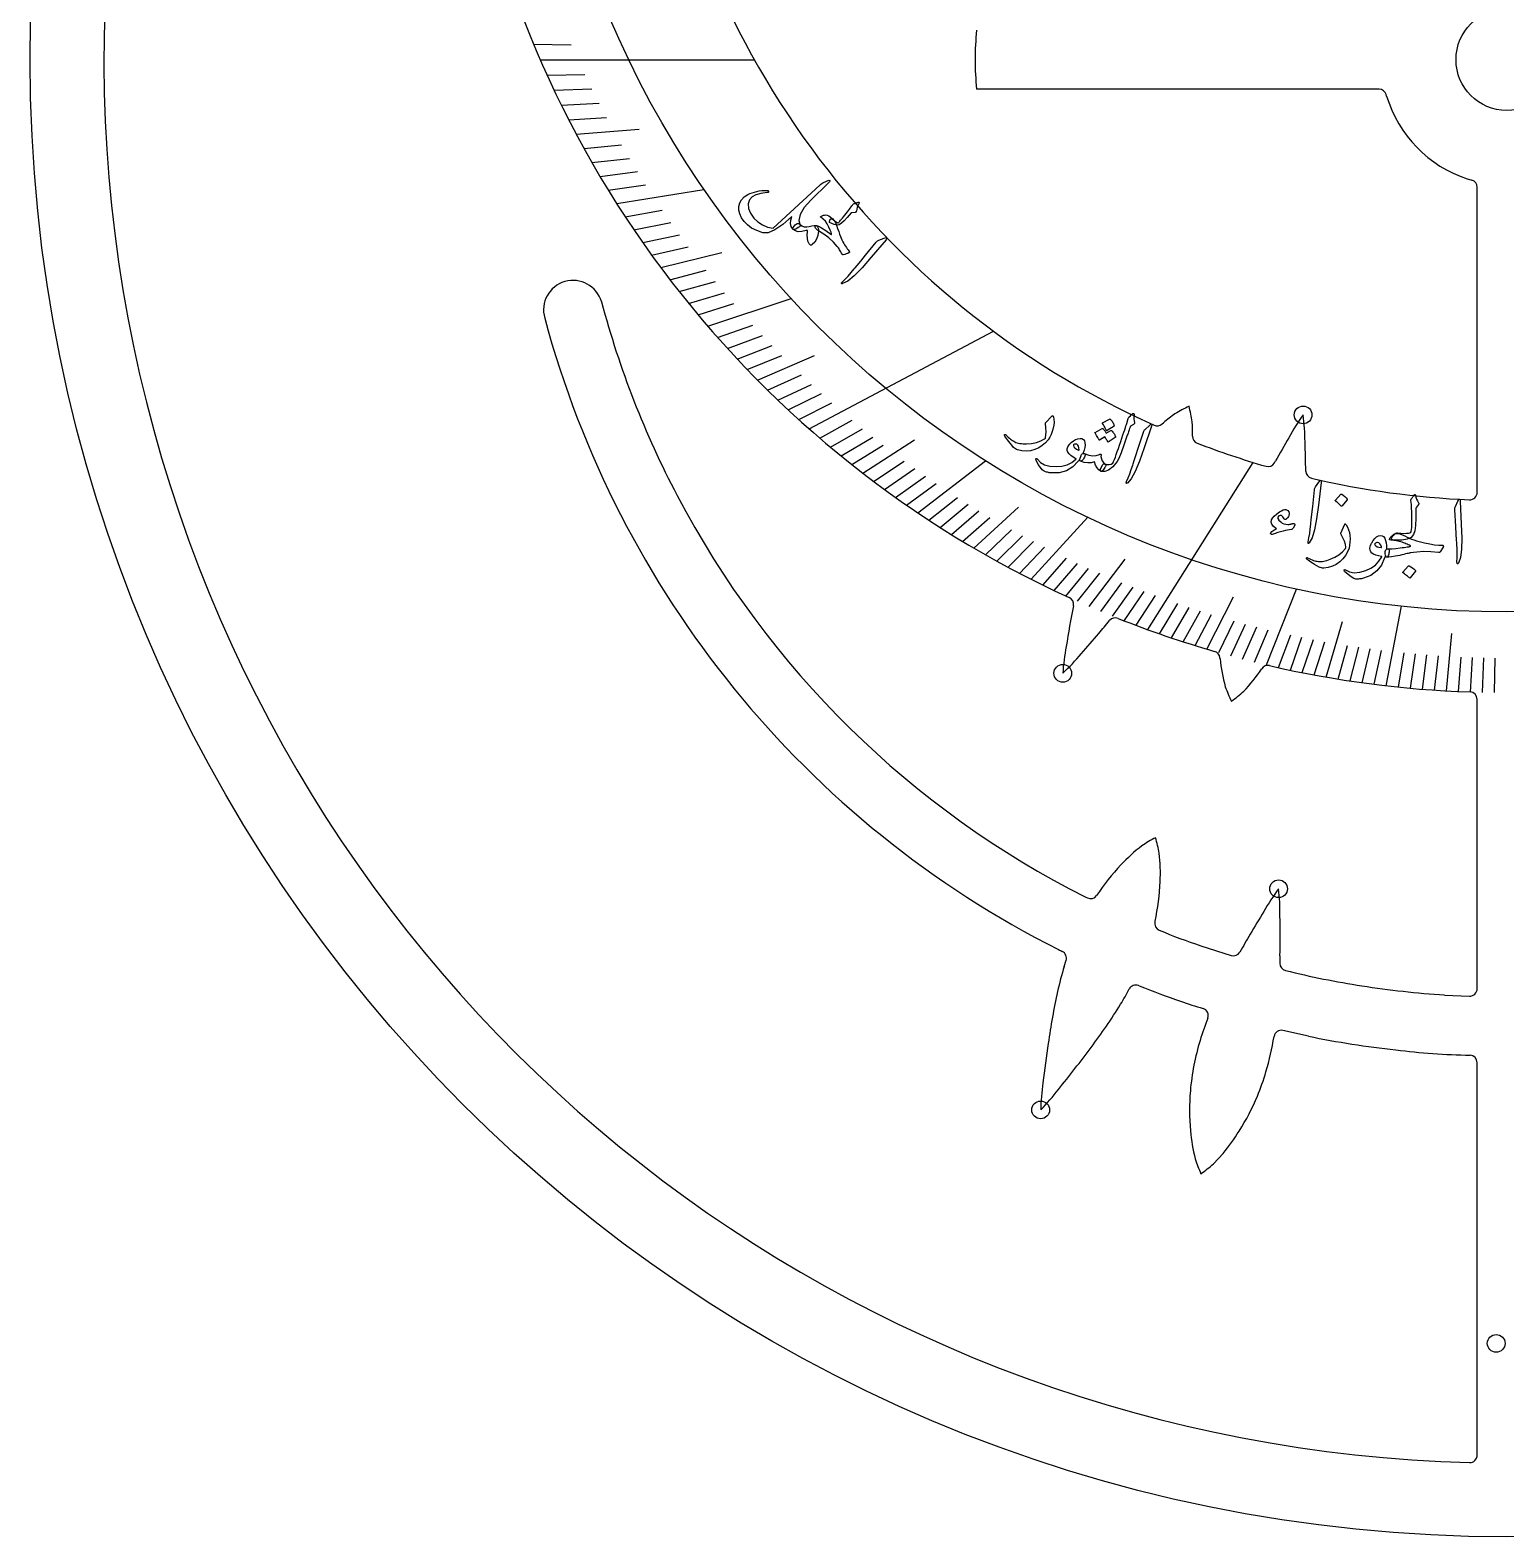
# Model space of a CAD drawing. Header units: millimetres. Extents: x -49.9 to 49.9, y -49.9 to 50.
# Drawn here: x -49.9 to 0, y -49.9 to 1 of the extents above; entities that cross this region are included whole.
import ezdxf

# ---------------------------------------------------------------- set-up
doc = ezdxf.new("R2010")
doc.units = ezdxf.units.MM
for name, color, linetype in [('CUT_INNER', 6, 'Continuous'), ('CUT_OUTER', 1, 'Continuous'), ('ENGRAVE', 7, 'Continuous'), ('ENGRAVE_FINE', 8, 'Continuous'), ('TEXT', 5, 'Continuous')]:
    doc.layers.add(name, color=color, linetype=linetype)

msp = doc.modelspace()

# ---------------------------------------------------------------- linework, layer by layer
at = {"layer": 'CUT_INNER'}
for points in [[(-4.318, -0.999), (-17.928, -0.999), (-17.934, -0.999)], [(-4.063, -1.231), (-4.078, -1.179)], [(-0.999, -14.632), (-0.999, -4.318)], [(-30.625, -8.18), (-30.623, -8.186)], [(-11.657, -12.318), (-11.611, -12.276)], [(-7.853, -13.632), (-7.819, -13.569)], [(-9.698, -20.258), (-9.701, -20.227)], [(-8.288, -20.597), (-8.296, -20.609)], [(-0.999, -31.415), (-0.999, -21.631)], [(-14.235, -28.321), (-14.184, -28.345)], [(-11.898, -29.134), (-11.9, -29.145)], [(-10.35, -29.96), (-9.319, -30.291)], [(-14.971, -30.659), (-14.905, -30.455)], [(-7.67, -30.3), (-7.674, -30.55)], [(-12.432, -31.318), (-12.452, -31.31)], [(-2.103, -31.628), (-1.26, -31.665)], [(-6.707, -33.021), (-7.571, -32.826)], [(-0.999, -47.186), (-0.999, -33.916)], [(-9.596, -36.982), (-9.916, -37.335), (-9.92, -37.339)]]:
    msp.add_lwpolyline(points, dxfattribs=at)
msp.add_circle((0, 0), 1.715, dxfattribs=at)
for centre, radius, start, end in [((0, 0), 47.452, 122.1321, 268.4837), ((0, 14.274), 35.676, 134.3303, 245.4921), ((-0.001, 14.273), 29.182, 186.6336, 245.8778), ((-7.796, 0), 10.187, 174.3741, 185.6259), ((-4.318, -1.249), 0.25, 16.1719, 90), ((0, 0), 4.246, 196.8543, 251.6981), ((-0.28, -0.881), 3.321, 251.5023, 254.2803), ((-1.249, -4.318), 0.25, 0, 73.8281), ((-31.583, -8.463), 0.999, 16.4548, 196.0876), ((0.051, 0.023), 31.753, 194.9811, 207.6952), ((0, 0), 33.695, 195.0321, 243.2652), ((-7.567, -17.089), 6.286, 125.5514, 130.0363), ((-7.98, -17.457), 6.37, 115.7439, 120.6025), ((-16.035, -13.042), 5.451, 8.3629, 14.0406), ((-0.702, -16.437), 7.605, 144.4182, 151.2957), ((-14.425, -12.999), 7.602, 0.5727, 7.4627), ((-11.825, -12.133), 0.25, 245.918, 312.2087), ((-16.388, -12.654), 5.761, 359.2252, 4.0241), ((-10.378, -12.734), 0.25, 179.3828, 249.082), ((-0.023, 14.204), 29.11, 248.9744, 253.8042), ((48.46, -45.002), 64.461, 150.01327, 150.81615), ((-66.167, -14.868), 59.376, 0.92282, 1.87737), ((-8.072, -13.511), 0.25, 253.6523, 331.0897), ((-6.549, -13.908), 0.25, 180.7908, 256.8164), ((-0.001, 14.26), 29.17, 256.9133, 267.5261), ((0, 0), 31.697, 207.7018, 243.3151), ((-1.249, -14.632), 0.25, 267.3633, 0), ((-14.903, -18.416), 0.25, 348.8868, 65.5664), ((38.664, -28.629), 54.282, 169.2075, 170.6855), ((-32.975, -2.928), 25.281, 319.3318, 320.6269), ((-13.239, -19.124), 0.25, 68.3813, 140.4882), ((-0.04, 14.156), 35.552, 248.3659, 253.93), ((-7.42, -21.253), 7.614, 169.3253, 176.2051), ((-62.865, 22.405), 64.461, 318.76327, 319.56615), ((-20.212, -15.21), 7.594, 313.1605, 320.0482), ((-9.95, -20.247), 0.25, 4.7344, 74.0039), ((-3.539, -19.587), 6.196, 186.2154, 195.1055), ((-13.41, -17.115), 6.194, 316.7682, 325.6609), ((-8.078, -20.733), 0.25, 77.1692, 147.1406), ((-0.003, 14.255), 35.658, 257.0033, 268.0112), ((-4.385, -19.372), 5.451, 199.6129, 205.2906), ((-13.147, -16.613), 6.37, 306.9939, 311.8525), ((-1.249, -21.631), 0.25, 0, 88.0664), ((-8.873, -31.924), 6.37, 118.1751, 123.0336), ((-17.108, -27.855), 5.451, 10.7941, 16.4718), ((-8.54, -31.464), 6.188, 127.9479, 136.7747), ((-17.912, -27.512), 6.196, 357.3965, 6.2866), ((-7.539, -32.445), 7.589, 136.556, 146.5645), ((-19.44, -27.466), 7.725, 347.5297, 357.5654), ((-14.077, -28.12), 0.25, 244.5763, 325.0353), ((-1.634, -32.583), 7.593, 143.2183, 150.1066), ((-15.284, -28.867), 7.614, 359.3837, 6.2629), ((46.934, -62.171), 64.461, 148.82153, 149.62441), ((-64.992, -29.668), 57.326, 359.36825, 0.71853), ((-11.658, -29.205), 0.25, 165.996, 247.1186), ((-4.797, -12.947), 17.896, 247.1199, 251.923), ((17.749, -45.155), 30.679, 149.4796, 150.7747), ((-13.779, -27.404), 3.022, 242.8452, 245.4287), ((-15.143, -30.379), 0.25, 342.2164, 64.5763), ((-9.242, -30.053), 0.25, 252.2034, 330.5465), ((-7.424, -30.555), 0.25, 178.945, 257.2881), ((-2.39, -34.405), 13.127, 163.4218, 167.2562), ((-0.353, -1.968), 29.699, 256.1155, 261.1973), ((2.756, -35.568), 18.402, 167.2561, 170.0185), ((-19.807, -27.768), 7.93, 328.2573, 332.557), ((-12.549, -31.54), 0.25, 67.1186, 152.0209), ((-0.345, -0.93), 32.704, 248.3112, 250.9307), ((0, 0), 31.697, 261.1117, 266.1965), ((-1.249, -31.415), 0.25, 267.4576, 0), ((-26.187, -23.976), 15.351, 325.4561, 328.7468), ((-5.288, -15.333), 17.476, 250.8198, 253.437), ((-10.347, -32.322), 0.25, 339.648, 72.2034), ((13.621, -37.485), 29.435, 170.0104, 171.7524), ((-1.269, -35.882), 9.501, 158.5608, 163.3592), ((-32.366, -19.724), 22.852, 323.2281, 325.4601), ((-17.19, -31.537), 9.437, 343.4507, 350.9189), ((-7.626, -33.07), 0.25, 77.2881, 169.8435), ((0, 0), 33.695, 258.5193, 263.604), ((41.222, -41.497), 57.326, 171.74113, 173.09141), ((-45.799, -9.698), 39.614, 321.9471, 323.2422), ((-1.934, -35.697), 8.811, 163.2723, 168.9225), ((-0.452, -5.042), 28.635, 263.3793, 268.4276), ((-65.399, 5.574), 64.461, 321.19442, 321.99729), ((-2.654, -35.553), 8.077, 168.9438, 175.1582), ((-1.249, -33.916), 0.25, 360, 87.4576), ((-8.155, -35.693), 7.612, 171.756, 178.6376), ((-16.159, -31.84), 8.362, 337.4569, 343.4306), ((-21.191, -30.196), 7.596, 315.5932, 322.4788), ((-3.004, -35.523), 7.725, 175.1568, 185.1925), ((-15.656, -32.051), 7.817, 327.6875, 337.4713), ((-4.525, -35.68), 6.196, 185.0236, 193.9138), ((-15.148, -32.38), 7.211, 320.3505, 327.7409), ((-5.368, -35.447), 5.451, 198.4212, 204.0989), ((-14.07, -32.507), 6.37, 305.8022, 310.6607), ((-1.249, -47.186), 0.25, 268.418, 360)]:
    msp.add_arc(centre, radius, start, end, dxfattribs=at)
at = {"layer": 'CUT_OUTER'}
msp.add_circle((0, 0), 49.95, dxfattribs=at)
at = {"layer": 'ENGRAVE'}
for points in [[(-32.697, 0), (-25.454, 0)], [(-30.108, -4.865), (-27.155, -4.388)], [(-27.027, -9.015), (-24.211, -8.076)], [(-23.596, -12.485), (-17.359, -9.185)], [(-19.924, -15.322), (-17.633, -13.56)], [(-12.142, -19.273), (-8.58, -13.62)], [(-16.087, -17.57), (-14.168, -15.474)], [(-8.127, -20.465), (-7.109, -17.9)], [(-4.073, -21.17), (-3.556, -18.483)]]:
    msp.add_lwpolyline(points, dxfattribs=at)
for centre, radius in [((0, 14.274), 32.949), ((-6.887, -12.011), 0.3), ((-15.017, -20.75), 0.3), ((-7.716, -28.036), 0.3), ((-15.765, -35.513), 0.3), ((-0.356, -43.407), 0.3)]:
    msp.add_circle(centre, radius, dxfattribs=at)
at = {"layer": 'ENGRAVE_FINE'}
for points in [[(-32.922, 0.527), (-31.642, 0.506)], [(-32.465, -0.519), (-31.186, -0.499)], [(-32.227, -1.031), (-30.948, -0.991)], [(-31.982, -1.536), (-30.704, -1.475)], [(-31.732, -2.034), (-30.455, -1.952)], [(-31.475, -2.524), (-29.346, -2.353)], [(-31.212, -3.007), (-29.94, -2.884)], [(-30.944, -3.482), (-29.674, -3.339)], [(-30.671, -3.95), (-29.404, -3.787)], [(-30.392, -4.412), (-29.128, -4.228)], [(-29.82, -5.312), (-28.564, -5.088)], [(-29.526, -5.752), (-28.275, -5.508)], [(-29.228, -6.184), (-27.982, -5.92)], [(-28.926, -6.61), (-27.685, -6.326)], [(-28.619, -7.028), (-26.555, -6.521)], [(-28.308, -7.439), (-27.079, -7.116)], [(-27.994, -7.844), (-26.77, -7.501)], [(-27.675, -8.241), (-26.458, -7.879)], [(-27.353, -8.632), (-26.143, -8.25)], [(-26.697, -9.392), (-25.503, -8.972)], [(-26.364, -9.762), (-25.179, -9.323)], [(-26.029, -10.126), (-24.851, -9.668)], [(-25.689, -10.482), (-24.521, -10.006)], [(-25.348, -10.832), (-23.412, -10.005)], [(-25.003, -11.176), (-23.853, -10.662)], [(-24.655, -11.513), (-23.516, -10.981)], [(-24.305, -11.844), (-23.176, -11.293)], [(-23.951, -12.168), (-22.833, -11.6)], [(-23.238, -12.797), (-22.142, -12.193)], [(-22.878, -13.102), (-21.794, -12.481)], [(-22.516, -13.401), (-21.444, -12.763)], [(-22.151, -13.693), (-21.091, -13.038)], [(-21.785, -13.98), (-20.037, -12.858)], [(-21.416, -14.26), (-20.382, -13.572)], [(-21.046, -14.534), (-20.025, -13.829)], [(-20.673, -14.803), (-19.666, -14.082)], [(-20.299, -15.065), (-19.306, -14.328)], [(-19.546, -15.572), (-18.582, -14.804)], [(-19.167, -15.817), (-18.218, -15.033)], [(-18.787, -16.056), (-17.852, -15.257)], [(-18.022, -16.517), (-16.515, -15.135)], [(-18.405, -16.289), (-17.486, -15.476)], [(-17.637, -16.738), (-16.75, -15.896)], [(-17.251, -16.955), (-16.38, -16.099)], [(-16.864, -17.165), (-16.01, -16.296)], [(-16.476, -17.371), (-15.638, -16.487)], [(-15.696, -17.765), (-14.893, -16.855)], [(-15.305, -17.953), (-14.519, -17.031)], [(-14.912, -18.137), (-14.144, -17.202)], [(-14.125, -18.488), (-12.903, -16.889)], [(-14.519, -18.315), (-13.769, -17.368)], [(-13.73, -18.655), (-13.016, -17.685)], [(-13.334, -18.817), (-12.639, -17.836)], [(-12.937, -18.975), (-12.261, -17.983)], [(-12.54, -19.127), (-11.882, -18.124)], [(-10.141, -19.931), (-9.242, -18.164)], [(-11.743, -19.415), (-11.124, -18.392)], [(-11.343, -19.552), (-10.744, -18.519)], [(-10.943, -19.683), (-10.364, -18.641)], [(-10.542, -19.81), (-9.983, -18.759)], [(-9.739, -20.048), (-9.22, -18.98)], [(-9.337, -20.16), (-8.838, -19.083)], [(-8.934, -20.266), (-8.456, -19.182)], [(-8.531, -20.368), (-8.074, -19.276)], [(-6.104, -20.877), (-5.553, -18.995)], [(-7.723, -20.557), (-7.308, -19.451)], [(-7.319, -20.644), (-6.925, -19.532)], [(-6.914, -20.727), (-6.541, -19.608)], [(-6.509, -20.804), (-6.157, -19.68)], [(-5.698, -20.945), (-5.389, -19.811)], [(-5.292, -21.008), (-5.005, -19.869)], [(-2.038, -21.345), (-1.852, -19.404)], [(-4.886, -21.067), (-4.621, -19.923)], [(-4.48, -21.121), (-4.236, -19.973)], [(-3.666, -21.214), (-3.467, -20.059)], [(-3.259, -21.254), (-3.082, -20.096)], [(-2.852, -21.289), (-2.697, -20.129)], [(-2.445, -21.319), (-2.312, -20.157)], [(-1.63, -21.366), (-1.541, -20.2)], [(-1.223, -21.382), (-1.156, -20.215)], [(-0.815, -21.394), (-0.771, -20.226)], [(-0.408, -21.401), (-0.385, -20.232)]]:
    msp.add_lwpolyline(points, dxfattribs=at)
at = {"layer": 'TEXT'}
for points in [[(-23.541, -4.747), (-23.769, -5.003), (-23.904, -5.232), (-23.947, -5.435), (-23.898, -5.61), (-23.903, -5.629), (-23.925, -5.652), (-23.963, -5.679), (-24.018, -5.711), (-24.063, -5.734), (-24.099, -5.747), (-24.125, -5.748), (-24.142, -5.739), (-24.2, -5.645), (-24.225, -5.54), (-24.218, -5.424), (-24.178, -5.298), (-24.491, -5.574), (-24.76, -5.758), (-24.986, -5.851), (-25.169, -5.851), (-25.371, -5.779), (-25.542, -5.692), (-25.683, -5.59), (-25.794, -5.476), (-25.883, -5.345), (-25.943, -5.215), (-25.973, -5.087), (-25.973, -4.961), (-25.944, -4.842), (-25.883, -4.736), (-25.793, -4.643), (-25.672, -4.564), (-25.602, -4.53), (-25.528, -4.5), (-25.451, -4.476), (-25.37, -4.456), (-25.286, -4.44), (-25.198, -4.429), (-25.106, -4.424), (-25.011, -4.422), (-24.999, -4.424), (-24.989, -4.428), (-24.98, -4.434), (-24.973, -4.442), (-24.968, -4.45), (-24.967, -4.458), (-24.967, -4.467), (-24.971, -4.476), (-24.977, -4.484), (-24.986, -4.491), (-24.999, -4.495), (-25.014, -4.497), (-25.229, -4.52), (-25.401, -4.568), (-25.529, -4.641), (-25.614, -4.739), (-25.661, -4.879), (-25.652, -5.03), (-25.586, -5.19), (-25.463, -5.359), (-25.328, -5.488), (-25.173, -5.588), (-25.001, -5.659), (-24.81, -5.701), (-23.237, -4.248), (-23.199, -4.213), (-23.166, -4.186), (-23.137, -4.165), (-23.112, -4.152), (-22.929, -4.079), (-22.903, -4.086), (-22.896, -4.103), (-22.909, -4.129), (-22.941, -4.165)], [(-22.011, -4.846), (-21.997, -4.842), (-21.985, -4.837), (-21.973, -4.833), (-21.963, -4.83), (-21.954, -4.827), (-21.947, -4.824), (-21.941, -4.822), (-21.937, -4.821), (-21.929, -4.82), (-21.922, -4.821), (-21.915, -4.824), (-21.91, -4.829), (-21.906, -4.835), (-21.904, -4.841), (-21.905, -4.848), (-21.908, -4.855), (-21.943, -4.924), (-21.97, -4.992), (-21.988, -5.059), (-21.998, -5.124), (-22.002, -5.139), (-22.01, -5.151), (-22.024, -5.159), (-22.043, -5.163), (-22.172, -5.178), (-22.306, -5.335), (-22.414, -5.45), (-22.508, -5.532), (-22.587, -5.58), (-22.654, -5.596), (-22.698, -5.59), (-22.756, -5.574), (-22.827, -5.545), (-22.912, -5.505), (-22.893, -5.427), (-22.861, -5.387), (-22.818, -5.386), (-22.761, -5.425), (-22.724, -5.458), (-22.688, -5.486), (-22.654, -5.509), (-22.622, -5.527), (-22.611, -5.519), (-22.597, -5.505), (-22.579, -5.485), (-22.557, -5.46), (-22.532, -5.431), (-22.503, -5.395), (-22.47, -5.355), (-22.433, -5.309), (-22.387, -5.253), (-22.344, -5.2), (-22.305, -5.15), (-22.268, -5.104), (-22.235, -5.06), (-22.206, -5.018), (-22.179, -4.98), (-22.155, -4.944), (-22.136, -4.916), (-22.119, -4.894), (-22.104, -4.88), (-22.092, -4.873), (-22.078, -4.869), (-22.06, -4.864), (-22.037, -4.856), (-22.011, -4.846)], [(-23.333, -5.617), (-23.309, -5.652), (-23.293, -5.694), (-23.285, -5.743), (-23.285, -5.799), (-23.305, -5.945), (-23.345, -6.07), (-23.407, -6.173), (-23.49, -6.253), (-23.52, -6.269), (-23.548, -6.269), (-23.573, -6.253), (-23.596, -6.223), (-23.636, -6.137), (-23.658, -6.04), (-23.663, -5.931), (-23.65, -5.812), (-23.649, -5.787), (-23.657, -5.772), (-23.674, -5.767), (-23.701, -5.772), (-23.842, -5.81), (-23.964, -5.817), (-24.064, -5.792), (-24.144, -5.736), (-24.148, -5.727), (-24.148, -5.715), (-24.144, -5.699), (-24.135, -5.679), (-24.102, -5.629), (-24.069, -5.589), (-24.033, -5.559), (-23.997, -5.54), (-23.979, -5.536), (-23.962, -5.538), (-23.944, -5.544), (-23.927, -5.556), (-23.847, -5.614), (-23.765, -5.647), (-23.681, -5.658), (-23.594, -5.645), (-23.503, -5.622), (-23.43, -5.61), (-23.373, -5.608), (-23.333, -5.617)], [(-23.201, -5.301), (-23.158, -5.278), (-23.115, -5.262), (-23.073, -5.253), (-23.031, -5.25), (-22.984, -5.258), (-22.935, -5.279), (-22.883, -5.312), (-22.828, -5.357), (-22.801, -5.383), (-22.776, -5.411), (-22.753, -5.439), (-22.733, -5.469), (-22.715, -5.5), (-22.699, -5.531), (-22.684, -5.563), (-22.671, -5.595), (-22.633, -5.709), (-22.597, -5.81), (-22.565, -5.9), (-22.537, -5.976), (-22.512, -6.041), (-22.49, -6.094), (-22.473, -6.135), (-22.459, -6.163), (-22.429, -6.214), (-22.398, -6.262), (-22.368, -6.308), (-22.338, -6.351), (-22.308, -6.391), (-22.28, -6.429), (-22.254, -6.464), (-22.229, -6.496), (-22.226, -6.502), (-22.227, -6.508), (-22.233, -6.515), (-22.243, -6.522), (-22.292, -6.549), (-22.342, -6.57), (-22.394, -6.587), (-22.448, -6.597), (-22.455, -6.597), (-22.462, -6.595), (-22.468, -6.59), (-22.474, -6.583), (-22.498, -6.542), (-22.521, -6.503), (-22.543, -6.466), (-22.565, -6.431), (-22.587, -6.398), (-22.608, -6.368), (-22.628, -6.34), (-22.648, -6.314), (-22.777, -6.169), (-22.929, -6.03), (-23.105, -5.897), (-23.305, -5.771), (-23.339, -5.748), (-23.365, -5.723), (-23.384, -5.695), (-23.395, -5.666), (-23.398, -5.639), (-23.392, -5.622), (-23.376, -5.612), (-23.351, -5.611), (-23.279, -5.635), (-23.174, -5.691), (-23.035, -5.781), (-22.861, -5.902), (-22.854, -5.906), (-22.848, -5.909), (-22.843, -5.909), (-22.84, -5.908), (-22.837, -5.884), (-22.851, -5.835), (-22.881, -5.761), (-22.926, -5.662), (-22.983, -5.555), (-23.049, -5.465), (-23.123, -5.389), (-23.206, -5.33), (-23.214, -5.324), (-23.216, -5.317), (-23.212, -5.31), (-23.201, -5.301)], [(-21.056, -6.034), (-20.995, -6.014), (-20.964, -6.016), (-20.965, -6.04), (-20.996, -6.087), (-21.499, -6.674), (-21.808, -7.034), (-22.071, -7.304), (-22.29, -7.485), (-22.465, -7.574), (-22.483, -7.577), (-22.495, -7.576), (-22.502, -7.571), (-22.503, -7.562), (-22.5, -7.551), (-22.494, -7.54), (-22.485, -7.528), (-22.473, -7.515), (-22.375, -7.421), (-22.276, -7.316), (-22.175, -7.2), (-22.073, -7.075), (-22.046, -7.043), (-21.973, -6.955), (-21.854, -6.812), (-21.689, -6.614), (-21.325, -6.171), (-21.304, -6.149), (-21.283, -6.131), (-21.262, -6.117), (-21.24, -6.106)], [(-15.376, -12.046), (-15.372, -12.042), (-15.367, -12.039), (-15.364, -12.037), (-15.36, -12.037), (-15.352, -12.041), (-15.345, -12.05), (-15.338, -12.063), (-15.332, -12.082), (-15.317, -12.17), (-15.314, -12.262), (-15.323, -12.361), (-15.343, -12.464), (-15.374, -12.571), (-15.412, -12.671), (-15.459, -12.764), (-15.514, -12.852), (-15.606, -12.955), (-15.711, -13.044), (-15.831, -13.12), (-15.963, -13.18), (-16.105, -13.222), (-16.25, -13.239), (-16.398, -13.23), (-16.548, -13.195), (-16.586, -13.182), (-16.621, -13.164), (-16.652, -13.14), (-16.681, -13.111), (-16.742, -13.038), (-16.797, -12.972), (-16.845, -12.911), (-16.887, -12.857), (-16.922, -12.81), (-16.951, -12.769), (-16.972, -12.735), (-16.987, -12.707), (-16.99, -12.7), (-16.991, -12.694), (-16.99, -12.689), (-16.988, -12.684), (-16.985, -12.679), (-16.98, -12.676), (-16.974, -12.673), (-16.968, -12.671), (-16.962, -12.671), (-16.955, -12.673), (-16.948, -12.677), (-16.942, -12.684), (-16.902, -12.726), (-16.863, -12.764), (-16.825, -12.799), (-16.788, -12.83), (-16.75, -12.858), (-16.713, -12.883), (-16.676, -12.905), (-16.639, -12.924), (-16.6, -12.94), (-16.558, -12.954), (-16.514, -12.965), (-16.466, -12.975), (-16.416, -12.982), (-16.362, -12.987), (-16.305, -12.989), (-16.245, -12.988), (-16.071, -12.975), (-15.911, -12.944), (-15.764, -12.893), (-15.631, -12.824), (-15.621, -12.818), (-15.613, -12.809), (-15.606, -12.798), (-15.6, -12.784), (-15.585, -12.691), (-15.581, -12.58), (-15.589, -12.451), (-15.607, -12.304), (-15.607, -12.296), (-15.605, -12.289), (-15.603, -12.283), (-15.6, -12.279)], [(-12.773, -12.079), (-12.732, -12.041), (-12.701, -12.011), (-12.678, -11.989), (-12.663, -11.975), (-12.653, -11.966), (-12.643, -11.961), (-12.633, -11.96), (-12.624, -11.962), (-12.615, -11.969), (-12.609, -11.978), (-12.607, -11.99), (-12.608, -12.005), (-12.615, -12.076), (-12.614, -12.144), (-12.606, -12.207), (-12.591, -12.267), (-12.587, -12.285), (-12.592, -12.302), (-12.604, -12.317), (-12.625, -12.331), (-12.726, -12.39), (-12.741, -12.432), (-12.755, -12.472), (-12.769, -12.512), (-12.783, -12.551), (-12.796, -12.59), (-12.809, -12.628), (-12.822, -12.665), (-12.834, -12.701), (-12.947, -13.038), (-13.041, -13.298), (-13.118, -13.482), (-13.176, -13.589), (-13.325, -13.763), (-13.466, -13.877), (-13.599, -13.93), (-13.723, -13.922), (-13.726, -13.921), (-13.729, -13.92), (-13.732, -13.918), (-13.735, -13.917), (-13.744, -13.893), (-13.738, -13.851), (-13.715, -13.792), (-13.676, -13.715), (-13.659, -13.688), (-13.641, -13.671), (-13.621, -13.664), (-13.6, -13.668), (-13.52, -13.689), (-13.447, -13.692), (-13.381, -13.677), (-13.322, -13.645), (-13.296, -13.585), (-13.268, -13.515), (-13.238, -13.436), (-13.206, -13.349), (-13.172, -13.252), (-13.136, -13.148), (-13.098, -13.035), (-13.058, -12.914), (-13.018, -12.796), (-12.982, -12.69), (-12.95, -12.595), (-12.922, -12.512), (-12.899, -12.442), (-12.879, -12.383), (-12.863, -12.337), (-12.851, -12.303), (-12.8, -12.128), (-12.793, -12.112), (-12.787, -12.098), (-12.78, -12.087), (-12.773, -12.079)], [(-13.433, -12.151), (-13.428, -12.149), (-13.422, -12.149), (-13.416, -12.152), (-13.409, -12.156), (-13.388, -12.18), (-13.368, -12.204), (-13.349, -12.229), (-13.332, -12.255), (-13.316, -12.281), (-13.301, -12.309), (-13.287, -12.338), (-13.274, -12.368), (-13.272, -12.377), (-13.273, -12.385), (-13.276, -12.391), (-13.282, -12.396), (-13.52, -12.544), (-13.526, -12.545), (-13.533, -12.542), (-13.539, -12.535), (-13.544, -12.524), (-13.549, -12.515), (-13.557, -12.5), (-13.568, -12.481), (-13.582, -12.456), (-13.599, -12.426), (-13.62, -12.391), (-13.644, -12.35), (-13.672, -12.304), (-13.675, -12.297), (-13.676, -12.291), (-13.674, -12.287), (-13.669, -12.284)], [(-13.393, -12.537), (-13.388, -12.535), (-13.382, -12.535), (-13.375, -12.538), (-13.368, -12.542), (-13.346, -12.566), (-13.326, -12.591), (-13.307, -12.616), (-13.289, -12.641), (-13.273, -12.668), (-13.257, -12.695), (-13.243, -12.724), (-13.23, -12.754), (-13.229, -12.762), (-13.23, -12.769), (-13.233, -12.775), (-13.24, -12.781), (-13.478, -12.93), (-13.483, -12.931), (-13.489, -12.928), (-13.494, -12.922), (-13.5, -12.912), (-13.504, -12.905), (-13.51, -12.894), (-13.519, -12.88), (-13.529, -12.862), (-13.542, -12.841), (-13.558, -12.816), (-13.575, -12.787), (-13.595, -12.755), (-13.771, -12.864), (-13.778, -12.865), (-13.785, -12.862), (-13.791, -12.855), (-13.796, -12.844), (-13.801, -12.834), (-13.809, -12.82), (-13.82, -12.8), (-13.834, -12.775), (-13.852, -12.745), (-13.873, -12.709), (-13.898, -12.668), (-13.926, -12.622), (-13.928, -12.615), (-13.928, -12.61), (-13.925, -12.606), (-13.92, -12.604), (-13.682, -12.472), (-13.677, -12.47), (-13.671, -12.47), (-13.665, -12.473), (-13.658, -12.477), (-13.642, -12.494), (-13.627, -12.511), (-13.613, -12.529), (-13.599, -12.548), (-13.586, -12.566), (-13.573, -12.586), (-13.562, -12.606), (-13.551, -12.626)], [(-12.089, -12.365), (-12.039, -12.324), (-12.009, -12.315), (-12.001, -12.338), (-12.013, -12.393), (-12.264, -13.123), (-12.419, -13.572), (-12.563, -13.921), (-12.7, -14.169), (-12.83, -14.316), (-12.846, -14.325), (-12.858, -14.329), (-12.866, -14.327), (-12.87, -14.319), (-12.871, -14.308), (-12.87, -14.295), (-12.866, -14.281), (-12.86, -14.265), (-12.804, -14.141), (-12.75, -14.007), (-12.699, -13.862), (-12.65, -13.708), (-12.636, -13.668), (-12.601, -13.559), (-12.543, -13.382), (-12.463, -13.137), (-12.288, -12.592), (-12.277, -12.564), (-12.264, -12.539), (-12.249, -12.518), (-12.232, -12.5)], [(-14.494, -13.573), (-14.681, -13.767), (-14.895, -13.9), (-15.136, -13.969), (-15.403, -13.975), (-15.439, -13.971), (-15.473, -13.966), (-15.506, -13.96), (-15.538, -13.953), (-15.569, -13.945), (-15.598, -13.936), (-15.625, -13.925), (-15.651, -13.914), (-15.709, -13.871), (-15.773, -13.794), (-15.845, -13.684), (-15.923, -13.541), (-15.93, -13.522), (-15.932, -13.508), (-15.928, -13.496), (-15.92, -13.488), (-15.909, -13.485), (-15.898, -13.486), (-15.887, -13.493), (-15.877, -13.506), (-15.774, -13.616), (-15.632, -13.695), (-15.453, -13.743), (-15.237, -13.758), (-15.046, -13.742), (-14.871, -13.695), (-14.713, -13.618), (-14.571, -13.512), (-14.569, -13.506), (-14.568, -13.502), (-14.569, -13.497), (-14.572, -13.493), (-14.667, -13.436), (-14.744, -13.381), (-14.803, -13.328), (-14.845, -13.277), (-14.868, -13.221), (-14.868, -13.159), (-14.846, -13.093), (-14.801, -13.022), (-14.794, -13.013), (-14.787, -13.004), (-14.779, -12.995), (-14.771, -12.987), (-14.762, -12.978), (-14.753, -12.968), (-14.743, -12.959), (-14.732, -12.949), (-14.657, -12.887), (-14.582, -12.843), (-14.508, -12.816), (-14.434, -12.806), (-14.368, -12.813), (-14.319, -12.84), (-14.285, -12.886), (-14.266, -12.951), (-14.262, -13.031), (-14.271, -13.115), (-14.294, -13.205), (-14.331, -13.3), (-14.325, -13.303), (-14.32, -13.306), (-14.314, -13.308), (-14.309, -13.31), (-14.304, -13.312), (-14.298, -13.314), (-14.293, -13.316), (-14.287, -13.319), (-14.27, -13.333), (-14.262, -13.353), (-14.261, -13.378), (-14.27, -13.41), (-14.283, -13.442), (-14.3, -13.473), (-14.32, -13.503), (-14.343, -13.531), (-14.367, -13.555), (-14.387, -13.569), (-14.404, -13.576), (-14.419, -13.573), (-14.473, -13.545), (-14.476, -13.55), (-14.48, -13.556), (-14.486, -13.564), (-14.494, -13.573)], [(-14.467, -13.19), (-14.469, -13.124), (-14.482, -13.071), (-14.506, -13.031), (-14.54, -13.005), (-14.566, -12.999), (-14.591, -12.998), (-14.616, -13.001), (-14.639, -13.009), (-14.649, -13.015), (-14.655, -13.024), (-14.656, -13.036), (-14.655, -13.051), (-14.639, -13.092), (-14.607, -13.131), (-14.557, -13.169), (-14.49, -13.207), (-14.482, -13.209), (-14.475, -13.207), (-14.47, -13.201), (-14.467, -13.19)], [(-13.6, -13.668), (-13.581, -13.686), (-13.568, -13.702), (-13.561, -13.715), (-13.561, -13.726), (-13.565, -13.739), (-13.571, -13.755), (-13.581, -13.773), (-13.593, -13.793), (-13.637, -13.856), (-13.674, -13.899), (-13.702, -13.921), (-13.723, -13.922), (-13.796, -13.874), (-13.857, -13.803), (-13.908, -13.711), (-13.948, -13.598), (-14.056, -13.63), (-14.171, -13.636), (-14.293, -13.617), (-14.422, -13.572), (-14.433, -13.562), (-14.44, -13.549), (-14.441, -13.532), (-14.437, -13.511), (-14.399, -13.382), (-14.394, -13.368), (-14.386, -13.354), (-14.373, -13.341), (-14.357, -13.329), (-14.341, -13.322), (-14.325, -13.318), (-14.308, -13.317), (-14.291, -13.321), (-14.138, -13.373), (-14.002, -13.395), (-13.883, -13.386), (-13.78, -13.348), (-13.768, -13.342), (-13.755, -13.339), (-13.742, -13.341), (-13.73, -13.345), (-13.719, -13.352), (-13.714, -13.361), (-13.713, -13.371), (-13.717, -13.383), (-13.722, -13.394), (-13.725, -13.403), (-13.727, -13.412), (-13.728, -13.42), (-13.709, -13.5), (-13.681, -13.568), (-13.644, -13.624), (-13.6, -13.668)], [(-6.354, -14.281), (-6.314, -14.231), (-6.287, -14.216), (-6.274, -14.236), (-6.274, -14.292), (-6.37, -15.059), (-6.429, -15.53), (-6.499, -15.901), (-6.582, -16.172), (-6.679, -16.343), (-6.692, -16.355), (-6.703, -16.362), (-6.711, -16.361), (-6.717, -16.354), (-6.721, -16.343), (-6.722, -16.331), (-6.721, -16.316), (-6.718, -16.299), (-6.689, -16.166), (-6.664, -16.023), (-6.644, -15.872), (-6.627, -15.711), (-6.622, -15.669), (-6.61, -15.555), (-6.59, -15.37), (-6.561, -15.114), (-6.502, -14.544), (-6.497, -14.514), (-6.49, -14.488), (-6.479, -14.464), (-6.467, -14.443)], [(-5.607, -14.693), (-5.602, -14.69), (-5.597, -14.689), (-5.59, -14.689), (-5.582, -14.692), (-5.529, -14.727), (-5.48, -14.767), (-5.436, -14.812), (-5.396, -14.861), (-5.392, -14.868), (-5.391, -14.875), (-5.393, -14.881), (-5.397, -14.886), (-5.582, -15.095), (-5.588, -15.1), (-5.595, -15.1), (-5.603, -15.095), (-5.611, -15.086), (-5.618, -15.078), (-5.63, -15.066), (-5.646, -15.051), (-5.666, -15.031), (-5.69, -15.007), (-5.72, -14.979), (-5.755, -14.946), (-5.794, -14.91), (-5.799, -14.904), (-5.801, -14.899), (-5.8, -14.894), (-5.796, -14.89)], [(-3.218, -15.902), (-3.215, -15.811), (-3.213, -15.716), (-3.212, -15.616), (-3.212, -15.511), (-3.212, -15.4), (-3.214, -15.285), (-3.216, -15.163), (-3.22, -15.036), (-3.241, -14.904), (-3.24, -14.887), (-3.236, -14.871), (-3.23, -14.856), (-3.222, -14.843), (-3.218, -14.836), (-3.211, -14.826), (-3.203, -14.815), (-3.192, -14.802), (-3.18, -14.786), (-3.166, -14.767), (-3.151, -14.746), (-3.134, -14.723), (-3.128, -14.715), (-3.122, -14.71), (-3.114, -14.707), (-3.106, -14.707), (-3.099, -14.709), (-3.094, -14.714), (-3.09, -14.723), (-3.087, -14.734), (-3.074, -14.798), (-3.051, -14.86), (-3.02, -14.922), (-2.981, -14.982), (-2.971, -14.999), (-2.969, -15.015), (-2.973, -15.03), (-2.984, -15.045), (-3.057, -15.129), (-3.063, -15.14), (-3.068, -15.154), (-3.071, -15.172), (-3.072, -15.194), (-3.071, -15.503), (-3.083, -15.75), (-3.109, -15.935), (-3.15, -16.058), (-3.232, -16.152), (-3.363, -16.216), (-3.545, -16.248), (-3.776, -16.249), (-3.86, -16.234), (-3.898, -16.202), (-3.891, -16.154), (-3.838, -16.089), (-3.829, -16.081), (-3.821, -16.073), (-3.812, -16.065), (-3.804, -16.057), (-3.796, -16.049), (-3.788, -16.042), (-3.781, -16.035), (-3.774, -16.027), (-3.756, -16.014), (-3.737, -16.006), (-3.714, -16.002), (-3.689, -16.003), (-3.578, -16.013), (-3.479, -16.017), (-3.393, -16.015), (-3.32, -16.008), (-3.278, -15.997), (-3.247, -15.976), (-3.227, -15.944), (-3.218, -15.902)], [(-7.225, -15.837), (-7.239, -15.856), (-7.252, -15.871), (-7.266, -15.882), (-7.28, -15.889), (-7.344, -15.897), (-7.413, -15.908), (-7.487, -15.923), (-7.566, -15.941), (-7.649, -15.963), (-7.738, -15.989), (-7.832, -16.019), (-7.932, -16.052), (-7.948, -16.055), (-7.962, -16.054), (-7.973, -16.049), (-7.981, -16.039), (-7.983, -16.035), (-7.984, -16.033), (-7.985, -16.03), (-7.985, -16.028), (-7.978, -15.995), (-7.942, -15.957), (-7.879, -15.914), (-7.788, -15.866), (-7.884, -15.788), (-7.943, -15.712), (-7.967, -15.638), (-7.954, -15.565), (-7.92, -15.504), (-7.863, -15.437), (-7.783, -15.366), (-7.681, -15.29), (-7.617, -15.251), (-7.56, -15.226), (-7.512, -15.214), (-7.472, -15.216), (-7.409, -15.244), (-7.372, -15.287), (-7.361, -15.347), (-7.376, -15.422), (-7.387, -15.449), (-7.402, -15.476), (-7.421, -15.502), (-7.444, -15.528), (-7.467, -15.546), (-7.488, -15.552), (-7.507, -15.544), (-7.524, -15.524), (-7.575, -15.456), (-7.622, -15.417), (-7.668, -15.408), (-7.71, -15.428), (-7.739, -15.47), (-7.738, -15.518), (-7.707, -15.572), (-7.646, -15.633), (-7.596, -15.668), (-7.54, -15.694), (-7.477, -15.711), (-7.407, -15.719), (-7.384, -15.718), (-7.359, -15.715), (-7.332, -15.71), (-7.303, -15.702), (-7.287, -15.698), (-7.273, -15.694), (-7.258, -15.691), (-7.245, -15.689), (-7.231, -15.687), (-7.22, -15.686), (-7.208, -15.685), (-7.198, -15.685), (-7.175, -15.692), (-7.164, -15.707), (-7.166, -15.731), (-7.182, -15.764)], [(-1.649, -14.933), (-1.618, -14.877), (-1.594, -14.857), (-1.577, -14.876), (-1.569, -14.931), (-1.54, -15.704), (-1.521, -16.178), (-1.53, -16.555), (-1.568, -16.836), (-1.636, -17.02), (-1.647, -17.035), (-1.657, -17.043), (-1.665, -17.043), (-1.672, -17.037), (-1.677, -17.027), (-1.681, -17.015), (-1.682, -17), (-1.682, -16.983), (-1.675, -16.847), (-1.673, -16.703), (-1.678, -16.55), (-1.688, -16.388), (-1.69, -16.346), (-1.696, -16.232), (-1.706, -16.046), (-1.719, -15.788), (-1.753, -15.217), (-1.753, -15.186), (-1.75, -15.159), (-1.744, -15.133), (-1.735, -15.111)], [(-5.48, -15.711), (-5.478, -15.706), (-5.475, -15.702), (-5.472, -15.699), (-5.468, -15.698), (-5.46, -15.698), (-5.45, -15.704), (-5.439, -15.715), (-5.427, -15.731), (-5.383, -15.808), (-5.348, -15.894), (-5.323, -15.989), (-5.307, -16.093), (-5.3, -16.204), (-5.302, -16.311), (-5.314, -16.415), (-5.335, -16.516), (-5.387, -16.645), (-5.455, -16.765), (-5.542, -16.876), (-5.646, -16.978), (-5.765, -17.066), (-5.896, -17.131), (-6.037, -17.173), (-6.19, -17.192), (-6.23, -17.192), (-6.269, -17.186), (-6.307, -17.175), (-6.344, -17.158), (-6.426, -17.11), (-6.501, -17.066), (-6.567, -17.026), (-6.624, -16.989), (-6.673, -16.957), (-6.714, -16.928), (-6.746, -16.903), (-6.77, -16.883), (-6.774, -16.877), (-6.777, -16.871), (-6.779, -16.866), (-6.778, -16.861), (-6.777, -16.855), (-6.774, -16.85), (-6.769, -16.846), (-6.764, -16.842), (-6.758, -16.839), (-6.751, -16.839), (-6.743, -16.841), (-6.735, -16.845), (-6.684, -16.871), (-6.634, -16.894), (-6.586, -16.913), (-6.54, -16.93), (-6.496, -16.944), (-6.452, -16.954), (-6.41, -16.962), (-6.368, -16.967), (-6.327, -16.969), (-6.283, -16.968), (-6.237, -16.964), (-6.189, -16.957), (-6.139, -16.946), (-6.087, -16.932), (-6.033, -16.915), (-5.976, -16.894), (-5.817, -16.822), (-5.677, -16.738), (-5.556, -16.64), (-5.455, -16.53), (-5.448, -16.521), (-5.443, -16.51), (-5.44, -16.497), (-5.44, -16.482), (-5.457, -16.389), (-5.491, -16.283), (-5.542, -16.165), (-5.609, -16.033), (-5.612, -16.025), (-5.613, -16.018), (-5.613, -16.012), (-5.611, -16.007)], [(-4.131, -16.846), (-4.24, -17.093), (-4.396, -17.29), (-4.599, -17.437), (-4.848, -17.534), (-4.883, -17.543), (-4.917, -17.55), (-4.95, -17.555), (-4.982, -17.56), (-5.014, -17.563), (-5.045, -17.564), (-5.074, -17.563), (-5.102, -17.561), (-5.171, -17.541), (-5.258, -17.491), (-5.362, -17.412), (-5.485, -17.303), (-5.498, -17.288), (-5.504, -17.275), (-5.505, -17.263), (-5.5, -17.253), (-5.49, -17.246), (-5.48, -17.244), (-5.468, -17.246), (-5.454, -17.254), (-5.319, -17.323), (-5.159, -17.349), (-4.974, -17.333), (-4.766, -17.273), (-4.592, -17.193), (-4.444, -17.09), (-4.321, -16.963), (-4.224, -16.815), (-4.223, -16.809), (-4.225, -16.804), (-4.227, -16.801), (-4.231, -16.798), (-4.339, -16.777), (-4.431, -16.751), (-4.505, -16.721), (-4.561, -16.688), (-4.602, -16.642), (-4.623, -16.585), (-4.625, -16.515), (-4.607, -16.433), (-4.604, -16.422), (-4.6, -16.412), (-4.595, -16.401), (-4.591, -16.39), (-4.586, -16.378), (-4.58, -16.366), (-4.574, -16.354), (-4.567, -16.341), (-4.518, -16.257), (-4.462, -16.19), (-4.402, -16.139), (-4.336, -16.105), (-4.271, -16.089), (-4.215, -16.098), (-4.168, -16.129), (-4.128, -16.184), (-4.097, -16.257), (-4.077, -16.34), (-4.068, -16.432), (-4.07, -16.534), (-4.064, -16.535), (-4.058, -16.535), (-4.052, -16.536), (-4.046, -16.536), (-4.041, -16.536), (-4.035, -16.536), (-4.029, -16.537), (-4.023, -16.537), (-4.002, -16.545), (-3.987, -16.56), (-3.978, -16.584), (-3.975, -16.616), (-3.977, -16.651), (-3.982, -16.686), (-3.99, -16.721), (-4.003, -16.755), (-4.017, -16.785), (-4.031, -16.806), (-4.045, -16.818), (-4.06, -16.821), (-4.12, -16.813), (-4.121, -16.819), (-4.123, -16.826), (-4.127, -16.835), (-4.131, -16.846)], [(-3.444, -16.105), (-3.372, -16.142), (-3.298, -16.176), (-3.219, -16.209), (-3.137, -16.239), (-3.053, -16.267), (-2.965, -16.293), (-2.875, -16.317), (-2.782, -16.34), (-2.602, -16.377), (-2.441, -16.403), (-2.301, -16.416), (-2.18, -16.417), (-2.167, -16.418), (-2.157, -16.422), (-2.149, -16.428), (-2.144, -16.438), (-2.141, -16.45), (-2.141, -16.461), (-2.144, -16.473), (-2.15, -16.485), (-2.256, -16.644), (-2.267, -16.657), (-2.279, -16.665), (-2.295, -16.668), (-2.312, -16.665), (-2.564, -16.641), (-2.806, -16.636), (-3.04, -16.649), (-3.266, -16.68), (-3.279, -16.682), (-3.3, -16.687), (-3.331, -16.693), (-3.371, -16.702), (-3.419, -16.714), (-3.477, -16.727), (-3.545, -16.743), (-3.621, -16.761), (-3.769, -16.793), (-3.892, -16.814), (-3.99, -16.823), (-4.063, -16.82), (-4.08, -16.811), (-4.094, -16.789), (-4.105, -16.754), (-4.112, -16.706), (-4.11, -16.63), (-4.094, -16.577), (-4.065, -16.547), (-4.023, -16.541), (-3.96, -16.542), (-3.87, -16.538), (-3.752, -16.527), (-3.607, -16.51), (-3.534, -16.5), (-3.47, -16.492), (-3.416, -16.484), (-3.37, -16.478), (-3.334, -16.473), (-3.307, -16.469), (-3.289, -16.466), (-3.281, -16.464), (-3.278, -16.463), (-3.275, -16.462), (-3.273, -16.461), (-3.271, -16.46), (-3.27, -16.46), (-3.268, -16.459), (-3.266, -16.459), (-3.265, -16.459), (-3.255, -16.456), (-3.25, -16.451), (-3.252, -16.447), (-3.26, -16.441), (-3.293, -16.421), (-3.329, -16.401), (-3.367, -16.384), (-3.407, -16.366), (-3.449, -16.351), (-3.493, -16.335), (-3.539, -16.32), (-3.587, -16.306), (-3.634, -16.294), (-3.681, -16.282), (-3.727, -16.271), (-3.773, -16.262), (-3.818, -16.254), (-3.862, -16.248), (-3.904, -16.243), (-3.946, -16.24), (-3.956, -16.237), (-3.963, -16.232), (-3.966, -16.225), (-3.965, -16.215), (-3.957, -16.199), (-3.949, -16.183), (-3.939, -16.168), (-3.928, -16.154), (-3.917, -16.139), (-3.904, -16.124), (-3.891, -16.109), (-3.877, -16.094), (-3.846, -16.065), (-3.817, -16.044), (-3.788, -16.029), (-3.761, -16.023), (-3.693, -16.022), (-3.618, -16.035), (-3.535, -16.063), (-3.444, -16.105)], [(-4.235, -16.477), (-4.26, -16.416), (-4.291, -16.37), (-4.327, -16.341), (-4.368, -16.328), (-4.394, -16.331), (-4.418, -16.339), (-4.44, -16.35), (-4.459, -16.366), (-4.466, -16.375), (-4.469, -16.385), (-4.466, -16.397), (-4.46, -16.41), (-4.431, -16.443), (-4.387, -16.469), (-4.327, -16.488), (-4.251, -16.5), (-4.243, -16.5), (-4.238, -16.496), (-4.235, -16.488), (-4.235, -16.477)], [(-3.329, -17.122), (-3.324, -17.119), (-3.318, -17.117), (-3.311, -17.117), (-3.302, -17.119), (-3.243, -17.15), (-3.187, -17.186), (-3.135, -17.227), (-3.088, -17.273), (-3.083, -17.28), (-3.082, -17.287), (-3.083, -17.293), (-3.087, -17.299), (-3.263, -17.521), (-3.269, -17.526), (-3.276, -17.527), (-3.285, -17.523), (-3.295, -17.515), (-3.303, -17.507), (-3.317, -17.497), (-3.335, -17.482), (-3.358, -17.464), (-3.387, -17.442), (-3.421, -17.416), (-3.461, -17.386), (-3.507, -17.353), (-3.513, -17.347), (-3.515, -17.342), (-3.515, -17.338), (-3.511, -17.333)]]:
    msp.add_lwpolyline(points, close=True, dxfattribs=at)

doc.saveas('drawing.dxf')
